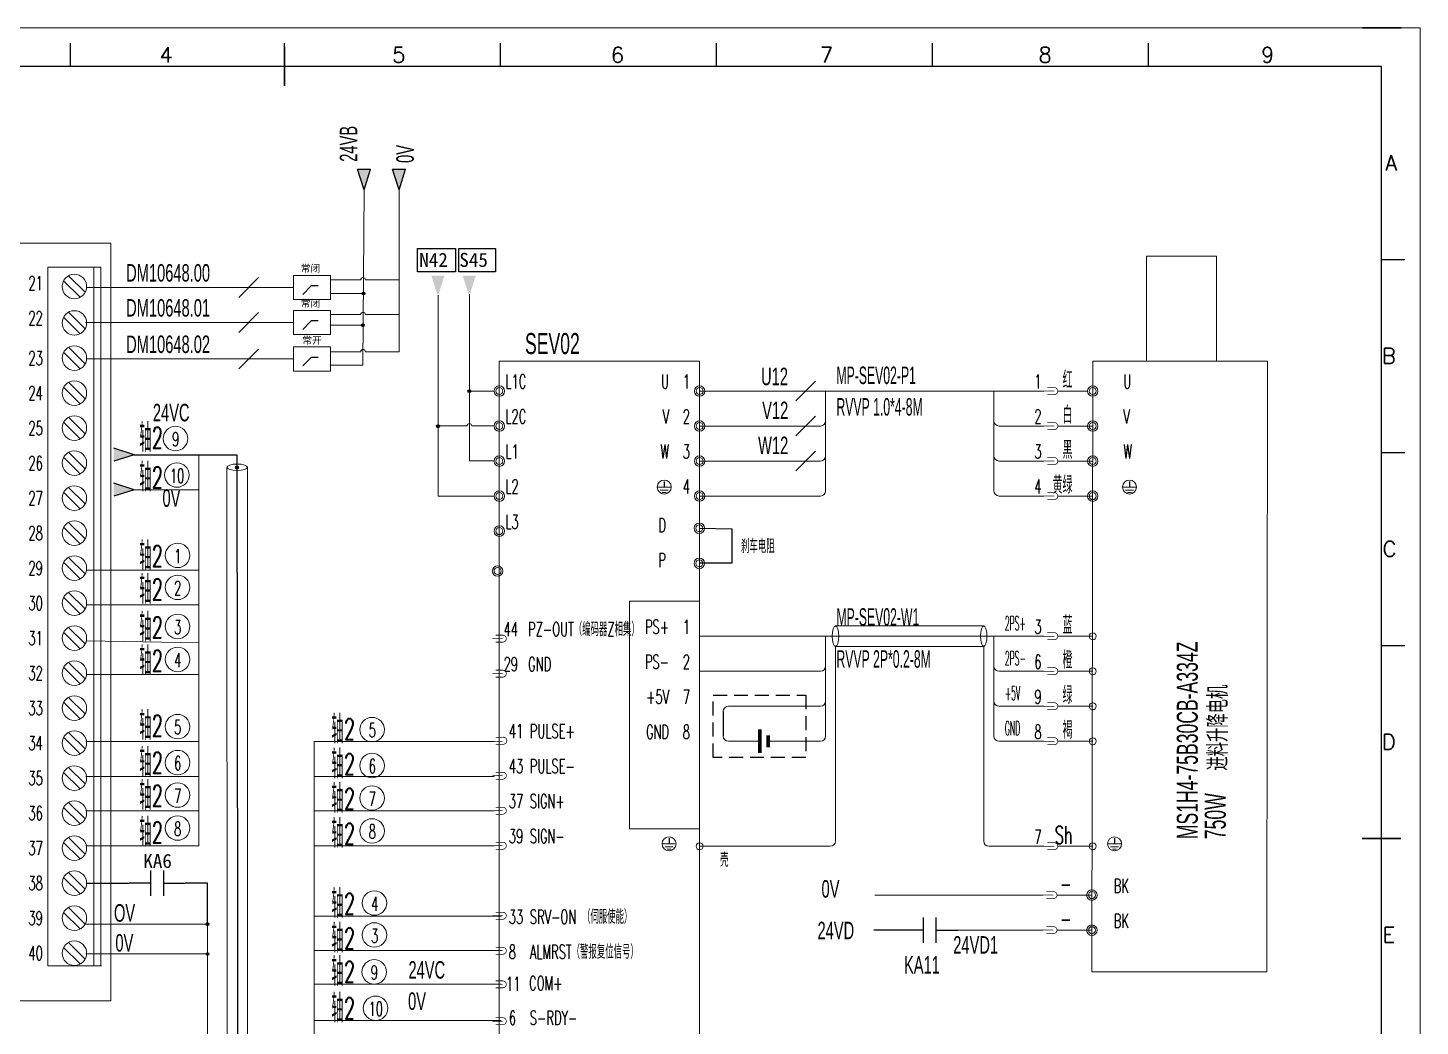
# Model space of a CAD drawing. Header units: millimetres. Extents: x 15130 to 37766, y 5931 to 11073.
# Drawn here: x 23837.6 to 24036.6, y 10172.4 to 10315 of the extents above; entities that cross this region are included whole.
import ezdxf
from ezdxf.enums import TextEntityAlignment as Align
from ezdxf.lldxf.tags import DXFTag

# ---------------------------------------------------------------- set-up
doc = ezdxf.new("R2010")
doc.units = ezdxf.units.MM
doc.linetypes.add('DASHED', pattern=[0.75, 0.5, -0.25])
doc.layers.add('1', color=3, linetype='Continuous', lineweight=20)
doc.layers.add('Dimension', color=3, linetype='Continuous', lineweight=13)
for name, color, linetype in [('AE_BOR', 1, 'Continuous'), ('MISC', 2, 'Continuous'), ('SYMS', 7, 'Continuous')]:
    doc.layers.add(name, color=color, linetype=linetype)
doc.styles.add('WD', font='romans.shx', dxfattribs={"bigfont": 'gbcbig.shx'})
doc.styles.add('样式 0', font='')
doc.styles.add('样式 8', font='arial.ttf')
doc.styles.get('样式 0').set_extended_font_data('KaiTi_GB2312')
tags = doc.linetypes.add('ACAD_ISO02W100', pattern=[15, 12, -3]).pattern_tags.tags
tags[6:7] = [DXFTag(74, 4), DXFTag(75, 0), DXFTag(340, '0'), DXFTag(46, 1.0), DXFTag(50, 0.0), DXFTag(44, 0.0), DXFTag(45, 0.0)]
tags[4:5] = [DXFTag(74, 4), DXFTag(75, 0), DXFTag(340, '0'), DXFTag(46, 1.0), DXFTag(50, 0.0), DXFTag(44, 0.0), DXFTag(45, 0.0)]

# ---------------------------------------------------------------- blocks, each defined once
blk = doc.blocks.new('电控横A4')
for p, q in [((292, -5), (5, -5)), ((292, -205), (292, -5))]:
    blk.add_line(p, q)
at = {"layer": 'AE_BOR', "color": 1, "lineweight": 15}
for p, q in [((0, 0), (297, 0)), ((297, 0), (297, -210))]:
    blk.add_line(p, q, dxfattribs=at)
at = {"layer": 'AE_BOR', "lineweight": 30}
blk.add_line((294.53, 0), (289.53, 0), dxfattribs=at)
at = {"layer": 'AE_BOR'}
for p, q in [((122.03, -5), (122.03, -2)), ((149.78, -5), (149.78, -2)), ((177.78, -5), (177.78, -2)), ((205.78, -5), (205.78, -2)), ((233.78, -5), (233.78, -2)), ((261.78, -5), (261.78, -2)), ((292, -30), (295, -30)), ((292, -55), (295, -55)), ((292, -80), (295, -80))]:
    blk.add_line(p, q, dxfattribs=at)
at = {"layer": 'AE_BOR', "color": 2, "lineweight": 30}
for p, q in [((149.78, -7.5), (149.78, -2.5)), ((289.5, -105), (294.5, -105))]:
    blk.add_line(p, q, dxfattribs=at)
at = {"layer": 'AE_BOR', "style": 'WD'}
for s, p in [('4', (134.45, -4.5)), ('5', (164.59, -4.5)), ('6', (192.94, -4.5)), ('7', (220.04, -4.5)), ('8', (248.37, -4.5)), ('9', (277.23, -4.5))]:
    blk.add_text(s, height=2, dxfattribs=at).set_placement(p, align=Align.CENTER)
for s, p in [('A', (294.03, -17.5)), ('B', (293.84, -42.5)), ('C', (293.93, -67.5)), ('D', (293.84, -92.5)), ('E', (293.74, -117.5))]:
    blk.add_text(s, height=2, dxfattribs=at).set_placement(p, align=Align.MIDDLE_RIGHT)
blk = doc.blocks.new('WDDOT')
blk.add_hatch(color=256).paths.add_polyline_path([(0.5, 0, 1), (-0.5, 0, 1)])
blk.add_circle((0, 0), 0.5)
blk = doc.blocks.new('常开触点')
at = {"linetype": 'ByBlock'}
for p, q in [((-1853.82, -782.99), (-1853.82, -780.56)), ((-1852.6, -782.99), (-1852.6, -780.56)), ((-1853.82, -781.77), (-1855.88, -781.77)), ((-1852.6, -781.77), (-1850.55, -781.77))]:
    blk.add_line(p, q, dxfattribs=at)

msp = doc.modelspace()

# ---------------------------------------------------------------- hatches: boundary and pattern name
for points in [[(23884.728, 10294.796), (23885.663, 10291.877), (23886.599, 10294.796)], [(23889.728, 10294.796), (23890.663, 10291.877), (23891.599, 10294.796)], [(23895.274, 10279.587), (23896.209, 10276.669), (23897.144, 10279.587)], [(23899.751, 10279.587), (23900.686, 10276.669), (23901.621, 10279.587)], [(23885.775, 10277.062, 1), (23885.382, 10277.062, 1)], [(23885.689, 10272.53, 1), (23885.296, 10272.53, 1)], [(23900.902, 10263.121, 1), (23900.509, 10263.121, 1)], [(23896.416, 10258.119, 1), (23896.023, 10258.119, 1)], [(23852.795, 10254.034), (23849.876, 10253.099), (23849.876, 10254.969)], [(23867.696, 10252.219, 1), (23867.303, 10252.219, 1)], [(23849.876, 10248.099), (23849.876, 10249.969), (23852.795, 10249.034)], [(23863.484, 10186.978, 1), (23863.091, 10186.978, 1)], [(23863.474, 10182.717, 1), (23863.08, 10182.717, 1)]]:
    msp.add_hatch(color=256).paths.add_polyline_path(points)

# ---------------------------------------------------------------- linework, layer by layer
for p, q in [((23884.728, 10294.796), (23886.599, 10294.796)), ((23885.663, 10291.877), (23884.728, 10294.796)), ((23885.663, 10291.877), (23886.599, 10294.796)), ((23889.728, 10294.796), (23891.599, 10294.796)), ((23890.663, 10291.877), (23889.728, 10294.796)), ((23890.663, 10291.877), (23891.599, 10294.796)), ((23852.795, 10254.034), (23849.876, 10254.969)), ((23852.795, 10254.034), (23849.876, 10253.099)), ((23852.795, 10249.034), (23849.876, 10249.969)), ((23852.795, 10249.034), (23849.876, 10248.099)), ((23928.561, 10250.206), (23928.561, 10249.416)), ((23995.051, 10250.206), (23995.051, 10249.416)), ((23933.613, 10243.528), (23938.199, 10243.458)), ((23938.199, 10243.458), (23938.199, 10238.528)), ((23938.199, 10238.528), (23933.613, 10238.528)), ((23936.991, 10217.359), (23936.991, 10213.859)), ((23929.245, 10199.241), (23929.245, 10198.451)), ((23992.927, 10199.241), (23992.927, 10198.451)), ((23846, 10192.834), (23852.103, 10192.834)), ((23863.288, 10192.834), (23860.095, 10192.834)), ((23863.288, 10186.978), (23863.288, 10192.834)), ((23962.528, 10186.129), (23958.512, 10186.129))]:
    msp.add_line(p, q)
at = {"lineweight": 0}
for p, q in [((23885.467, 10266.846), (23885.663, 10291.877)), ((23890.663, 10268.741), (23890.663, 10291.877)), ((23840.476, 10181.047), (23840.476, 10280.801)), ((23848.04, 10280.801), (23840.476, 10280.801)), ((23847.04, 10181.047), (23847.04, 10280.801)), ((23848.04, 10181.047), (23848.04, 10280.8)), ((23880.837, 10278.996), (23885.173, 10278.996)), ((23885.845, 10278.996), (23890.663, 10278.996)), ((23846.027, 10277.909), (23875.581, 10277.909)), ((23880.837, 10277.049), (23885.663, 10277.049)), ((23845.862, 10272.909), (23875.581, 10272.909)), ((23880.837, 10274.044), (23885.173, 10274.044)), ((23880.837, 10272.53), (23885.499, 10272.53)), ((23885.845, 10274.044), (23890.663, 10274.044)), ((23880.837, 10268.741), (23885.173, 10268.741)), ((23885.845, 10268.741), (23890.663, 10268.741)), ((23846.027, 10267.706), (23875.581, 10267.706)), ((23880.837, 10266.846), (23885.499, 10266.846)), ((23933.613, 10263.125), (23982.81, 10263.125)), ((23951.629, 10248.875), (23951.629, 10263.125)), ((23975.677, 10248.875), (23975.677, 10263.125)), ((23984.81, 10263.125), (23989.052, 10263.125)), ((23933.613, 10258.125), (23950.879, 10258.125)), ((23982.81, 10258.125), (23976.427, 10258.125)), ((23989.802, 10258.125), (23984.81, 10258.125)), ((23933.613, 10253.125), (23950.879, 10253.125)), ((23982.81, 10253.125), (23976.427, 10253.125)), ((23989.802, 10253.121), (23984.81, 10253.121)), ((23852.795, 10249.034), (23862.044, 10249.034)), ((23927.666, 10249.409), (23929.455, 10249.409)), ((23927.998, 10248.981), (23929.123, 10248.981)), ((23928.284, 10248.634), (23928.857, 10248.634)), ((23994.156, 10249.409), (23995.945, 10249.409)), ((23994.489, 10248.981), (23995.613, 10248.981)), ((23994.774, 10248.634), (23995.347, 10248.634)), ((23933.613, 10248.125), (23950.879, 10248.125)), ((23982.81, 10248.125), (23976.427, 10248.125)), ((23989.802, 10248.117), (23984.81, 10248.117)), ((23953.058, 10229.573), (23974.219, 10229.574)), ((23982.81, 10228.109), (23933.613, 10228.109)), ((23951.629, 10213.859), (23951.629, 10228.109)), ((23953.038, 10226.644), (23953.038, 10198.851)), ((23953.038, 10226.644), (23974.219, 10226.644)), ((23974.219, 10226.644), (23974.219, 10198.859)), ((23975.677, 10213.859), (23975.677, 10228.109)), ((23989.802, 10228.105), (23984.81, 10228.105)), ((23933.613, 10223.109), (23950.879, 10223.109)), ((23982.81, 10223.109), (23976.427, 10223.109)), ((23989.802, 10223.101), (23984.81, 10223.101)), ((23937.741, 10218.109), (23950.879, 10218.109)), ((23982.81, 10218.109), (23976.427, 10218.109)), ((23989.802, 10218.101), (23984.81, 10218.101)), ((23942.218, 10213.109), (23937.741, 10213.109)), ((23943.414, 10213.109), (23950.879, 10213.109)), ((23982.81, 10213.109), (23976.427, 10213.109)), ((23989.802, 10213.101), (23984.81, 10213.101)), ((23928.351, 10198.444), (23930.14, 10198.444)), ((23928.683, 10198.015), (23929.807, 10198.015)), ((23928.969, 10197.669), (23929.542, 10197.669)), ((23933.613, 10198.101), (23952.288, 10198.101)), ((23982.81, 10198.109), (23974.969, 10198.109)), ((23989.802, 10198.101), (23984.81, 10198.101)), ((23992.033, 10198.444), (23993.821, 10198.444)), ((23992.365, 10198.015), (23993.489, 10198.015)), ((23992.65, 10197.669), (23993.224, 10197.669)), ((23982.693, 10191.129), (23958.675, 10191.129)), ((23989.685, 10191.125), (23984.693, 10191.125)), ((23982.693, 10186.129), (23970.521, 10186.129)), ((23989.685, 10186.121), (23984.693, 10186.121)), ((23848.133, 10181.047), (23840.476, 10181.047))]:
    msp.add_line(p, q, dxfattribs=at)
at = {"linetype": 'ACAD_ISO02W100'}
for p, q in [((23878.102, 10278.144), (23876.911, 10276.915)), ((23879.11, 10278.141), (23878.102, 10278.144)), ((23878.102, 10273.144), (23876.911, 10271.915)), ((23879.11, 10273.141), (23878.102, 10273.144)), ((23878.102, 10267.941), (23876.911, 10266.712)), ((23879.11, 10267.939), (23878.102, 10267.941))]:
    msp.add_line(p, q, dxfattribs=at)
at = {"color": 0, "lineweight": -3}
msp.add_line((23852.795, 10254.004), (23866.061, 10254.004), dxfattribs=at)
at = {"color": 0, "linetype": 'Continuous', "lineweight": 13}
for p, q in [((23862.044, 10198.157), (23862.044, 10254.004)), ((23878.52, 10213.063), (23878.52, 10153.073))]:
    msp.add_line(p, q, dxfattribs=at)
at = {"color": 2, "lineweight": 0}
for p, q in [((23866.077, 10148.288), (23866.062, 10252.219)), ((23868.991, 10154.11), (23868.991, 10252.241))]:
    msp.add_line(p, q, dxfattribs=at)
at = {"color": 1, "lineweight": -2}
for points in [[(23893.309, 10283.503), (23898.726, 10283.503), (23898.726, 10280.161), (23893.309, 10280.161)], [(23899.225, 10283.503), (23904.451, 10283.503), (23904.451, 10280.161), (23899.225, 10280.161)]]:
    msp.add_lwpolyline(points, close=True, dxfattribs=at)
at = {"lineweight": 0}
for points in [[(23997.483, 10282.408), (24007.483, 10282.408), (24007.483, 10267.408), (23997.483, 10267.408)], [(23875.581, 10276.183), (23875.581, 10279.635), (23880.837, 10279.635), (23880.837, 10276.183)], [(23875.581, 10271.183), (23875.581, 10274.635), (23880.837, 10274.635), (23880.837, 10271.183)], [(23875.581, 10265.98), (23875.581, 10269.433), (23880.837, 10269.433), (23880.837, 10265.98)], [(23989.802, 10267.408), (24014.802, 10267.408), (24014.685, 10180.157), (23989.685, 10180.157)], [(23933.613, 10233.109), (23923.613, 10233.109), (23923.613, 10200.609), (23933.613, 10200.609)]]:
    msp.add_lwpolyline(points, close=True, dxfattribs=at)
for points in [[(23842.719, 10278.892), (23845.091, 10276.52)], [(23845.798, 10277.227), (23843.426, 10279.599)], [(23845.798, 10272.021), (23843.426, 10274.393)], [(23842.719, 10273.686), (23845.091, 10271.314)], [(23842.719, 10268.666), (23845.091, 10266.294)], [(23845.798, 10267.001), (23843.426, 10269.373)], [(23904.985, 10139.32), (23904.985, 10267.408), (23933.613, 10267.408), (23933.613, 10139.32)], [(23845.798, 10262.001), (23843.426, 10264.373)], [(23842.719, 10263.666), (23845.091, 10261.294)], [(23842.719, 10258.666), (23845.091, 10256.294)], [(23845.798, 10257.001), (23843.426, 10259.373)], [(23842.719, 10253.666), (23845.091, 10251.294)], [(23845.798, 10252.001), (23843.426, 10254.373)], [(23842.719, 10248.666), (23845.091, 10246.294)], [(23845.798, 10247.001), (23843.426, 10249.373)], [(23842.719, 10243.666), (23845.091, 10241.294)], [(23845.798, 10242.001), (23843.426, 10244.373)], [(23842.719, 10238.666), (23845.091, 10236.294)], [(23845.798, 10237.001), (23843.426, 10239.373)], [(23842.719, 10233.666), (23845.091, 10231.294)], [(23845.798, 10232.001), (23843.426, 10234.373)], [(23842.719, 10228.666), (23845.091, 10226.294)], [(23845.798, 10227.001), (23843.426, 10229.373)], [(23842.719, 10223.666), (23845.091, 10221.294)], [(23845.798, 10222.001), (23843.426, 10224.373)], [(23842.719, 10218.666), (23845.091, 10216.294)], [(23845.798, 10217.001), (23843.426, 10219.373)], [(23842.719, 10213.666), (23845.091, 10211.294)], [(23845.798, 10212.001), (23843.426, 10214.373)], [(23842.719, 10208.666), (23845.091, 10206.294)], [(23845.798, 10207.001), (23843.426, 10209.373)], [(23842.719, 10203.666), (23845.091, 10201.294)], [(23845.798, 10202.001), (23843.426, 10204.373)], [(23845.798, 10197.001), (23843.426, 10199.373)], [(23842.719, 10198.666), (23845.091, 10196.294)], [(23842.719, 10193.666), (23845.091, 10191.294)], [(23845.798, 10192.001), (23843.426, 10194.373)], [(23845.798, 10187.001), (23843.426, 10189.373)], [(23842.719, 10188.666), (23845.091, 10186.294)], [(23842.719, 10183.666), (23845.091, 10181.294)], [(23845.798, 10182.001), (23843.426, 10184.373)]]:
    msp.add_lwpolyline(points, dxfattribs=at)
at = {"color": 3, "lineweight": 0, "const_width": 0.1, "flags": 128}
for points in [[(23984.31, 10263.125), (23982.81, 10263.125)], [(23984.31, 10258.125), (23982.81, 10258.125)], [(23984.31, 10253.125), (23982.81, 10253.125)], [(23984.31, 10248.125), (23982.81, 10248.125)], [(23905.485, 10227.759), (23903.985, 10227.759)], [(23984.31, 10228.109), (23982.81, 10228.109)], [(23905.485, 10222.759), (23903.985, 10222.759)], [(23984.31, 10223.109), (23982.81, 10223.109)], [(23984.31, 10218.109), (23982.81, 10218.109)], [(23905.485, 10213.079), (23903.985, 10213.079)], [(23984.31, 10213.109), (23982.81, 10213.109)], [(23905.485, 10208.184), (23903.985, 10208.184)], [(23905.485, 10203.184), (23903.985, 10203.184)], [(23905.485, 10198.184), (23903.985, 10198.184)], [(23984.31, 10198.109), (23982.81, 10198.109)], [(23984.193, 10191.129), (23982.693, 10191.129)], [(23905.485, 10188.184), (23903.985, 10188.184)], [(23984.193, 10186.129), (23982.693, 10186.129)], [(23905.485, 10183.18), (23903.985, 10183.18)], [(23905.485, 10178.385), (23903.985, 10178.385)], [(23905.485, 10173.117), (23903.985, 10173.117)]]:
    msp.add_lwpolyline(points, dxfattribs=at)
for points in [[(23983.31, 10263.625), (23984.31, 10263.625, -1), (23984.31, 10262.625), (23983.31, 10262.625)], [(23983.31, 10258.625), (23984.31, 10258.625, -1), (23984.31, 10257.625), (23983.31, 10257.625)], [(23983.31, 10253.625), (23984.31, 10253.625, -1), (23984.31, 10252.625), (23983.31, 10252.625)], [(23983.31, 10248.625), (23984.31, 10248.625, -1), (23984.31, 10247.625), (23983.31, 10247.625)], [(23983.31, 10228.609), (23984.31, 10228.609, -1), (23984.31, 10227.609), (23983.31, 10227.609)], [(23904.485, 10228.259), (23905.485, 10228.259, -1), (23905.485, 10227.259), (23904.485, 10227.259)], [(23904.485, 10223.259), (23905.485, 10223.259, -1), (23905.485, 10222.259), (23904.485, 10222.259)], [(23983.31, 10223.609), (23984.31, 10223.609, -1), (23984.31, 10222.609), (23983.31, 10222.609)], [(23983.31, 10218.609), (23984.31, 10218.609, -1), (23984.31, 10217.609), (23983.31, 10217.609)], [(23904.485, 10213.684), (23905.485, 10213.684, -1.1555316), (23905.485, 10212.684), (23904.485, 10212.684)], [(23983.31, 10213.609), (23984.31, 10213.609, -1), (23984.31, 10212.609), (23983.31, 10212.609)], [(23904.485, 10208.684), (23905.485, 10208.684, -1), (23905.485, 10207.684), (23904.485, 10207.684)], [(23904.485, 10203.684), (23905.485, 10203.684, -1), (23905.485, 10202.684), (23904.485, 10202.684)], [(23904.485, 10198.684), (23905.485, 10198.684, -1), (23905.485, 10197.684), (23904.485, 10197.684)], [(23983.31, 10198.609), (23984.31, 10198.609, -1), (23984.31, 10197.609), (23983.31, 10197.609)], [(23983.193, 10191.629), (23984.193, 10191.629, -1), (23984.193, 10190.629), (23983.193, 10190.629)], [(23904.485, 10188.684), (23905.485, 10188.684, -1), (23905.485, 10187.684), (23904.485, 10187.684)], [(23983.193, 10186.629), (23984.193, 10186.629, -1), (23984.193, 10185.629), (23983.193, 10185.629)], [(23904.485, 10183.68), (23905.485, 10183.68, -1), (23905.485, 10182.68), (23904.485, 10182.68)], [(23904.485, 10178.885), (23905.485, 10178.885, -1), (23905.485, 10177.885), (23904.485, 10177.885)], [(23904.485, 10173.617), (23905.485, 10173.617, -1), (23905.485, 10172.617), (23904.485, 10172.617)]]:
    msp.add_lwpolyline(points, format="xyb", dxfattribs=at)
at = {"color": 0, "lineweight": -3}
msp.add_lwpolyline([(23862.044, 10254.004), (23867.486, 10254.004), (23867.614, 10153.073)], dxfattribs=at)
at = {"color": 6, "linetype": 'DASHED', "ltscale": 4}
msp.add_lwpolyline([(23935.531, 10219.671), (23948.818, 10219.671), (23948.818, 10210.772), (23935.531, 10210.772)], close=True, dxfattribs=at)
at = {"color": 3}
for points in [[(23942.218, 10214.807, 0.5, 0.5, 0), (23942.218, 10211.411, 2, 2, 0)], [(23943.414, 10213.958, 0.5, 0.5, 0), (23943.414, 10212.26, 2, 2, 0)]]:
    msp.add_lwpolyline(points, format="xyseb", dxfattribs=at)
at = {"lineweight": 0}
for centre, radius in [((23844.258, 10278.059), 1.75), ((23844.258, 10272.853), 1.75), ((23844.258, 10267.834), 1.75), ((23844.258, 10262.834), 1.75), ((23904.985, 10263.125), 0.75), ((23904.985, 10263.125), 0.5), ((23933.613, 10263.125), 0.75), ((23933.613, 10263.125), 0.5), ((23989.802, 10263.125), 0.75), ((23989.802, 10263.125), 0.5), ((23844.258, 10257.834), 1.75), ((23904.985, 10258.125), 0.75), ((23904.985, 10258.125), 0.5), ((23933.613, 10258.125), 0.75), ((23933.613, 10258.125), 0.5), ((23989.802, 10258.125), 0.75), ((23989.802, 10258.125), 0.5), ((23858.707, 10256.338), 1.75), ((23844.258, 10252.834), 1.75), ((23858.903, 10251.132), 1.75), ((23904.985, 10253.121), 0.75), ((23904.985, 10253.121), 0.5), ((23933.613, 10253.125), 0.75), ((23933.613, 10253.125), 0.5), ((23989.802, 10253.121), 0.75), ((23989.802, 10253.121), 0.5), ((23844.258, 10247.834), 1.75), ((23904.985, 10248.121), 0.75), ((23904.985, 10248.121), 0.5), ((23928.561, 10249.416), 1), ((23933.613, 10248.125), 0.75), ((23933.613, 10248.125), 0.5), ((23989.802, 10248.117), 0.75), ((23989.802, 10248.117), 0.5), ((23995.051, 10249.416), 1), ((23844.258, 10242.834), 1.75), ((23904.985, 10243.117), 0.75), ((23904.985, 10243.117), 0.5), ((23933.58, 10243.528), 0.75), ((23933.58, 10243.528), 0.5), ((23859.002, 10239.655), 1.75), ((23844.258, 10237.834), 1.75), ((23933.58, 10238.528), 0.75), ((23933.58, 10238.528), 0.5), ((23859.002, 10235.086), 1.75), ((23904.735, 10237.416), 0.75), ((23904.735, 10237.416), 0.5), ((23844.258, 10232.834), 1.75), ((23859.002, 10229.497), 1.75), ((23844.258, 10227.834), 1.75), ((23989.802, 10228.105), 0.5), ((23844.258, 10222.834), 1.75), ((23859.002, 10224.791), 1.75), ((23989.802, 10223.101), 0.5), ((23844.258, 10217.834), 1.75), ((23989.802, 10218.101), 0.5), ((23859.002, 10215.191), 1.75), ((23886.805, 10214.766), 1.75), ((23844.258, 10212.834), 1.75), ((23989.802, 10213.101), 0.5), ((23859.002, 10210.058), 1.75), ((23886.805, 10209.632), 1.75), ((23844.258, 10207.834), 1.75), ((23859.002, 10205.42), 1.75), ((23886.805, 10204.995), 1.75), ((23844.258, 10202.834), 1.75), ((23859.002, 10200.714), 1.75), ((23886.805, 10200.289), 1.75), ((23844.258, 10197.834), 1.75), ((23929.245, 10198.451), 1), ((23992.927, 10198.451), 1), ((23933.613, 10198.101), 0.5), ((23989.802, 10198.101), 0.5), ((23844.258, 10192.834), 1.75), ((23887.14, 10190.001), 1.75), ((23989.685, 10191.125), 0.75), ((23989.685, 10191.125), 0.5), ((23844.258, 10187.834), 1.75), ((23887.14, 10185.433), 1.75), ((23989.685, 10186.121), 0.75), ((23989.685, 10186.121), 0.5), ((23844.258, 10182.834), 1.75), ((23887.104, 10180.166), 1.75), ((23887.301, 10174.96), 1.75)]:
    msp.add_circle(centre, radius, dxfattribs=at)
for centre in [(23885.579, 10277.062), (23885.492, 10272.53), (23900.706, 10263.121), (23896.22, 10258.119), (23867.499, 10252.219), (23863.288, 10186.978), (23863.277, 10182.717)]:
    msp.add_circle(centre, 0.197)
for centre, radius, start, end in [((23885.509, 10278.996), 0.336, 0, 180), ((23885.509, 10274.044), 0.336, 0, 180), ((23885.509, 10268.741), 0.336, 0, 180), ((23900.718, 10258.137), 0.336, 0, 180), ((23950.879, 10258.875), 0.75, 270, 0), ((23976.427, 10258.875), 0.75, 180, 270), ((23950.879, 10253.875), 0.75, 270, 0), ((23976.427, 10253.875), 0.75, 180, 270), ((23950.879, 10248.875), 0.75, 270, 0), ((23976.427, 10248.875), 0.75, 180, 270), ((23950.879, 10223.859), 0.75, 270, 0), ((23976.427, 10223.859), 0.75, 180, 270), ((23950.879, 10218.859), 0.75, 270, 0), ((23976.427, 10218.859), 0.75, 180, 270), ((23937.741, 10217.359), 0.75, 90, 180), ((23937.741, 10213.859), 0.75, 180, 270), ((23950.879, 10213.859), 0.75, 270, 0), ((23976.427, 10213.859), 0.75, 180, 270), ((23952.288, 10198.851), 0.75, 270, 0), ((23974.969, 10198.859), 0.75, 180, 270)]:
    msp.add_arc(centre, radius, start, end, dxfattribs=at)
at = {"color": 2, "lineweight": 0, "extrusion": (0, 0, -1)}
msp.add_ellipse((23867.526, 10252.235), major_axis=(-1.465, 0), ratio=0.3169375, dxfattribs=at)
at = {"lineweight": 0}
msp.add_ellipse((23953.038, 10228.109), major_axis=(0, 1.465), ratio=0.3169375, dxfattribs=at)
at = {"lineweight": 0, "extrusion": (0, 0, -1)}
msp.add_ellipse((23974.219, 10228.109), major_axis=(0, 1.465), ratio=0.3169375, dxfattribs=at)
at = {"layer": '1', "color": 7, "linetype": 'Continuous', "lineweight": 13}
for p, q in [((23900.725, 10263.12), (23904.241, 10263.12)), ((23900.382, 10258.137), (23896.23, 10258.137)), ((23901.054, 10258.137), (23904.263, 10258.137)), ((23846.04, 10237.559), (23862.044, 10237.559)), ((23845.98, 10232.593), (23862.044, 10232.593)), ((23845.98, 10227.425), (23862.044, 10227.185)), ((23845.98, 10222.66), (23862.044, 10222.66)), ((23862.044, 10213.062), (23845.909, 10213.062)), ((23878.52, 10213.063), (23904.245, 10213.063)), ((23862.044, 10208.07), (23845.909, 10208.07)), ((23878.567, 10208.071), (23904.245, 10208.071)), ((23862.044, 10203.154), (23845.909, 10203.154)), ((23878.567, 10203.154), (23904.245, 10203.154)), ((23862.044, 10198.157), (23845.909, 10198.157)), ((23878.52, 10198.157), (23904.245, 10198.157)), ((23845.689, 10187.001), (23863.296, 10187.001)), ((23863.296, 10187.001), (23863.296, 10142.383)), ((23905.288, 10188.137), (23878.52, 10188.137)), ((23905.288, 10183.196), (23878.52, 10183.196)), ((23845.896, 10182.727), (23863.296, 10182.727)), ((23905.273, 10178.416), (23878.52, 10178.416)), ((23905.273, 10173.21), (23878.52, 10173.21))]:
    msp.add_line(p, q, dxfattribs=at)
at = {"layer": '1', "color": 0, "linetype": 'Continuous', "lineweight": 13}
msp.add_lwpolyline([(23849.465, 10284.251), (23800.616, 10284.251), (23800.616, 10176.015), (23849.465, 10176.015)], close=True, dxfattribs=at)
at = {"layer": '1', "color": 7, "linetype": 'Continuous', "lineweight": 13}
for points in [[(23896.23, 10276.813), (23896.23, 10248.127), (23904.24, 10248.127)], [(23904.298, 10253.163), (23900.707, 10253.163), (23900.707, 10276.947)]]:
    msp.add_lwpolyline(points, dxfattribs=at)
at = {"layer": 'Dimension', "lineweight": 0}
for p, q in [((23867.752, 10276.495), (23870.58, 10279.323)), ((23867.752, 10271.495), (23870.58, 10274.323)), ((23867.752, 10266.292), (23870.58, 10269.12)), ((23947.353, 10261.711), (23950.182, 10264.539)), ((23947.353, 10256.711), (23950.182, 10259.539)), ((23947.353, 10251.711), (23950.182, 10254.539))]:
    msp.add_line(p, q, dxfattribs=at)

# ---------------------------------------------------------------- block references
at = {"xscale": 1.1025, "yscale": 1.1025, "zscale": 1.1025}
msp.add_blockref('电控横A4', (23709.158, 10315.001), dxfattribs=at)
at = {"linetype": 'ByBlock', "xscale": 1.5, "yscale": 1.5, "zscale": 1.5}
for p in [(26635.917, 11365.495), (26746.342, 11358.79)]:
    msp.add_blockref('常开触点', p, dxfattribs=at)
at = {"layer": 'SYMS', "lineweight": -3, "xscale": 0.25, "yscale": 0.25, "zscale": 0.25, "rotation": 90}
for p in [(23885.579, 10277.062), (23885.492, 10272.53), (23900.706, 10263.121), (23896.22, 10258.119), (23867.499, 10252.219), (23863.288, 10186.978), (23863.277, 10182.717)]:
    msp.add_blockref('WDDOT', p, dxfattribs=at)
at = {"layer": 'SYMS', "color": 0, "lineweight": -3, "xscale": 0.25, "yscale": 0.25, "zscale": 0.25, "rotation": 90}
for p in [(23885.579, 10277.062), (23885.492, 10272.53), (23900.706, 10263.121), (23896.22, 10258.119), (23867.499, 10252.219), (23863.288, 10186.978), (23863.277, 10182.717)]:
    msp.add_blockref('WDDOT', p, dxfattribs=at)

# ---------------------------------------------------------------- texts
at = {"lineweight": 0, "style": 'WD', "width": 0.6}
for s, height, p in [('21', 2, (23838.708, 10278.519)), ('22', 2, (23838.708, 10273.519)), ('23', 2, (23838.708, 10267.834)), ('24', 2, (23838.708, 10262.834)), ('25', 2, (23838.708, 10257.834)), ('轴', 4, (23854.399, 10256.651)), ('2', 3, (23856.122, 10256.481)), ('9', 2, (23858.733, 10256.242)), ('26', 2, (23838.708, 10252.834)), ('轴', 4, (23854.399, 10250.991)), ('2', 3, (23856.122, 10250.821)), ('10', 2, (23858.93, 10251.035)), ('27', 2, (23838.708, 10247.834)), ('28', 2, (23838.708, 10242.834)), ('轴', 4, (23854.399, 10239.757)), ('2', 3, (23856.122, 10239.587)), ('1', 2, (23859.028, 10239.558)), ('29', 2, (23838.708, 10237.834)), ('轴', 4, (23854.399, 10234.956)), ('2', 3, (23856.122, 10234.786)), ('2', 2, (23859.028, 10234.989)), ('30', 2, (23838.708, 10232.834)), ('轴', 4, (23854.399, 10229.561)), ('2', 3, (23856.122, 10229.392)), ('31', 2, (23838.708, 10227.834)), ('3', 2, (23859.028, 10229.4)), ('轴', 4, (23854.399, 10224.764)), ('2', 3, (23856.122, 10224.594)), ('4', 2, (23859.028, 10224.694)), ('32', 2, (23838.708, 10222.834)), ('33', 2, (23838.708, 10217.834)), ('轴', 4, (23854.399, 10215.497)), ('2', 3, (23856.122, 10215.327)), ('轴', 4, (23881.851, 10215.004)), ('5', 2, (23859.028, 10215.094)), ('2', 3, (23883.574, 10214.834)), ('5', 2, (23886.831, 10214.669)), ('34', 2, (23838.708, 10212.834)), ('轴', 4, (23854.399, 10210.237)), ('2', 3, (23856.122, 10210.067)), ('6', 2, (23859.028, 10209.961)), ('轴', 4, (23881.851, 10210.012)), ('2', 3, (23883.574, 10209.842)), ('35', 2, (23838.708, 10207.834)), ('6', 2, (23886.831, 10209.535)), ('轴', 4, (23854.399, 10205.51)), ('2', 3, (23856.122, 10205.341)), ('轴', 4, (23881.851, 10205.095)), ('7', 2, (23859.028, 10205.323)), ('2', 3, (23883.574, 10204.926)), ('7', 2, (23886.831, 10204.898)), ('36', 2, (23838.708, 10202.834)), ('轴', 4, (23854.399, 10200.27)), ('2', 3, (23856.122, 10200.1)), ('8', 2, (23859.028, 10200.617)), ('轴', 4, (23881.851, 10200.098)), ('2', 3, (23883.574, 10199.929)), ('8', 2, (23886.831, 10200.192)), ('37', 2, (23838.708, 10197.834)), ('38', 2, (23838.708, 10192.834)), ('轴', 4, (23881.851, 10190.078)), ('2', 3, (23883.574, 10189.909)), ('4', 2, (23887.166, 10189.904)), ('39', 2, (23838.708, 10187.834)), ('轴', 4, (23881.851, 10185.137)), ('2', 3, (23883.574, 10184.967)), ('3', 2, (23887.166, 10185.336)), ('40', 2, (23838.708, 10182.834)), ('轴', 4, (23881.851, 10180.357)), ('2', 3, (23883.574, 10180.187)), ('9', 2, (23887.131, 10180.069)), ('轴', 4, (23881.851, 10175.151)), ('2', 3, (23883.574, 10174.981)), ('10', 2, (23887.327, 10174.863))]:
    msp.add_text(s, height=height, dxfattribs=at).set_placement(p, align=Align.MIDDLE)
for s, p in [('L1C', (23905.853, 10263.475)), ('1', (23981.449, 10263.483)), ('U', (23994.171, 10263.475)), ('L2C', (23905.853, 10258.475)), ('2', (23981.449, 10258.483)), ('V', (23994.171, 10258.475)), ('L1', (23905.853, 10253.471)), ('3', (23981.449, 10253.479)), ('W', (23994.171, 10253.471)), ('L2', (23905.853, 10248.471)), ('4', (23981.449, 10248.475)), ('L3', (23905.853, 10243.467)), ('刹车电阻', (23939.534, 10239.979)), ('44', (23905.603, 10228.109)), ('PZ-OUT（编码器Z相集）', (23909.103, 10228.109)), ('3', (23981.449, 10228.463)), ('29', (23905.603, 10223.109)), ('GND', (23909.103, 10223.109)), ('6', (23981.449, 10223.459)), ('9', (23981.449, 10218.459)), ('41', (23906.353, 10213.534)), ('PULSE+', (23909.353, 10213.534)), ('8', (23981.449, 10213.459)), ('43', (23906.353, 10208.534)), ('PULSE-', (23909.353, 10208.534)), ('37', (23906.353, 10203.534)), ('SIGN+', (23909.353, 10203.534)), ('39', (23906.353, 10198.534)), ('SIGN-', (23909.353, 10198.534)), ('7', (23981.449, 10198.459)), ('BK', (23992.818, 10191.475)), ('33', (23906.353, 10187.046)), ('SRV-ON （伺服使能）', (23909.353, 10187.046)), ('BK', (23992.818, 10186.471)), ('8', (23906.353, 10182.042)), ('ALMRST（警报复位信号） ', (23909.353, 10182.042)), ('11', (23905.947, 10177.459)), ('COM+', (23909.243, 10177.568)), ('6', (23906.353, 10172.611)), ('S-RDY-', (23909.353, 10172.611))]:
    msp.add_text(s, height=2, dxfattribs=at).set_placement(p)
for s, height, p in [('U', 2, (23929.245, 10263.475)), ('1', 2, (23932.245, 10263.483)), ('红', 2.5, (23986.914, 10263.475)), ('V', 2, (23929.245, 10258.475)), ('2', 2, (23932.245, 10258.483)), ('白', 2.5, (23986.914, 10258.475)), ('W', 2, (23929.245, 10253.475)), ('3', 2, (23932.245, 10253.479)), ('黑', 2.5, (23986.914, 10253.471)), ('4', 2, (23932.245, 10248.475)), ('黄绿', 2.5, (23986.914, 10248.471)), ('D', 2, (23928.804, 10242.968)), ('P', 2, (23928.804, 10237.968)), ('Sh', 2.5, (23986.914, 10198.455)), ('-', 2.5, (23986.797, 10191.475)), ('-', 2.5, (23986.797, 10186.475))]:
    msp.add_text(s, height=height, dxfattribs=at).set_placement(p, align=Align.RIGHT)
at = {"color": 6, "lineweight": 0, "style": 'WD', "width": 0.4}
for s, p in [('2PS+', (23977.247, 10228.955)), ('2PS-', (23977.247, 10223.955)), ('+5V', (23977.247, 10218.955)), ('GND', (23977.247, 10213.955))]:
    msp.add_text(s, height=2, dxfattribs=at).set_placement(p)
at = {"color": 6, "lineweight": 0, "style": 'WD', "width": 0.6}
for s, height, p in [('蓝', 2.5, (23986.914, 10228.455)), ('PS+', 2, (23929.245, 10228.459)), ('1', 2, (23932.245, 10228.459)), ('PS-', 2, (23929.245, 10223.459)), ('2', 2, (23932.245, 10223.459)), ('橙', 2.5, (23986.914, 10223.455)), ('绿', 2.5, (23986.914, 10218.455)), ('+5V', 2, (23929.245, 10218.459)), ('7', 2, (23932.245, 10218.459)), ('GND', 2, (23929.245, 10213.455)), ('8', 2, (23932.245, 10213.455)), ('褐', 2.5, (23986.914, 10213.455)), ('壳', 2, (23937.749, 10195.173))]:
    msp.add_text(s, height=height, dxfattribs=at).set_placement(p, align=Align.RIGHT)
at = {"insert": (23854.106, 10197.011), "char_height": 2, "width": 5.97017, "attachment_point": 1, "style": '样式 0'}
msp.add_mtext('KA6', dxfattribs=at)
at = {"layer": 'Dimension', "lineweight": 0, "style": '样式 8', "width": 0.6}
for s, height, p in [('24VB', 2.5, (23884.679, 10295.877)), ('0V', 2.5, (23892.771, 10295.71)), ('750W', 3, (24008.82, 10199.116))]:
    msp.add_text(s, height=height, rotation=90, dxfattribs=at).set_placement(p)
at = {"layer": 'Dimension', "color": 6, "lineweight": 0, "style": '样式 8', "width": 0.6}
for s, p in [('DM10648.00', (23863.647, 10278.761)), ('DM10648.01', (23863.647, 10273.761)), ('DM10648.02', (23863.647, 10268.559))]:
    msp.add_text(s, height=2.5, dxfattribs=at).set_placement(p, align=Align.RIGHT)
at = {"layer": 'Dimension', "lineweight": 0, "style": '样式 8', "width": 0.6}
for s, height, p in [('SEV02', 3, (23908.659, 10268.408)), ('OV', 2.5, (23849.91, 10187.338)), ('24VD', 2.5, (23950.468, 10184.835)), ('0V', 2.5, (23850.117, 10183.063)), ('24VD1', 2.5, (23969.868, 10182.769)), ('24VC', 2.5, (23892.001, 10179.202)), ('KA11', 2.5, (23962.83, 10179.911)), ('0V', 2.5, (23891.947, 10174.731))]:
    msp.add_text(s, height=height, dxfattribs=at).set_placement(p)
for s, p in [('U12', (23946.241, 10263.964)), ('V12', (23946.283, 10259.125)), ('W12', (23946.283, 10254.125))]:
    msp.add_text(s, height=2.5, dxfattribs=at).set_placement(p, align=Align.RIGHT)
at = {"layer": 'Dimension', "color": 3, "lineweight": 0, "style": '样式 8'}
for s, width, p in [('MP-SEV02-P1', 0.5, (23953.173, 10264.125)), ('MP-SEV02-W1', 0.5, (23953.173, 10229.609)), ('0V', 0.6, (23951.041, 10190.77))]:
    msp.add_text(s, height=2.5, dxfattribs=dict(at, width=width)).set_placement(p)
at = {"layer": 'Dimension', "color": 3, "lineweight": 0, "style": '样式 8', "width": 0.6}
for s, p in [('24VC', (23860.717, 10258.803)), ('0V', (23859.408, 10246.599))]:
    msp.add_text(s, height=2.5, dxfattribs=at).set_placement(p, align=Align.RIGHT)
at = {"layer": 'Dimension', "color": 1, "lineweight": 0, "style": '样式 8', "width": 0.5}
for s, p in [('RVVP 1.0*4-8M', (23953.173, 10262.125)), ('RVVP 2P*0.2-8M', (23953.173, 10226.109))]:
    msp.add_text(s, height=2.5, dxfattribs=at).set_placement(p, align=Align.TOP_LEFT)
at = {"layer": 'Dimension', "color": 6, "lineweight": 0, "style": '样式 8', "width": 0.6}
msp.add_text('MS1H4-75B30CB-A334Z', height=3, rotation=90, dxfattribs=at).set_placement((24004.82, 10199.116))
at = {"layer": 'Dimension', "color": 3, "lineweight": 0, "style": '样式 8', "width": 0.6}
msp.add_text('进料升降电机', height=2.5, rotation=90, dxfattribs=at).set_placement((24008.855, 10208.916))
at = {"layer": 'MISC', "color": 3, "attachment_point": 1, "style": '样式 0'}
for s, insert, char_height, width in [('N42', (23893.549, 10282.863), 2, 5.01683), ('S45', (23899.274, 10282.863), 2, 5.01683), ('{\\fSimSun|b0|i0|c134|p2;常闭}', (23876.606, 10281.157), 1, 6.35251), ('{\\fSimSun|b0|i0|c134|p2;常闭}', (23876.606, 10276.157), 1, 6.35251), ('{\\fSimSun|b0|i0|c134|p2;常开}', (23876.821, 10270.878), 1, 6.35251)]:
    msp.add_mtext(s, dxfattribs=dict(at, insert=insert, char_height=char_height, width=width))

doc.saveas('drawing.dxf')
